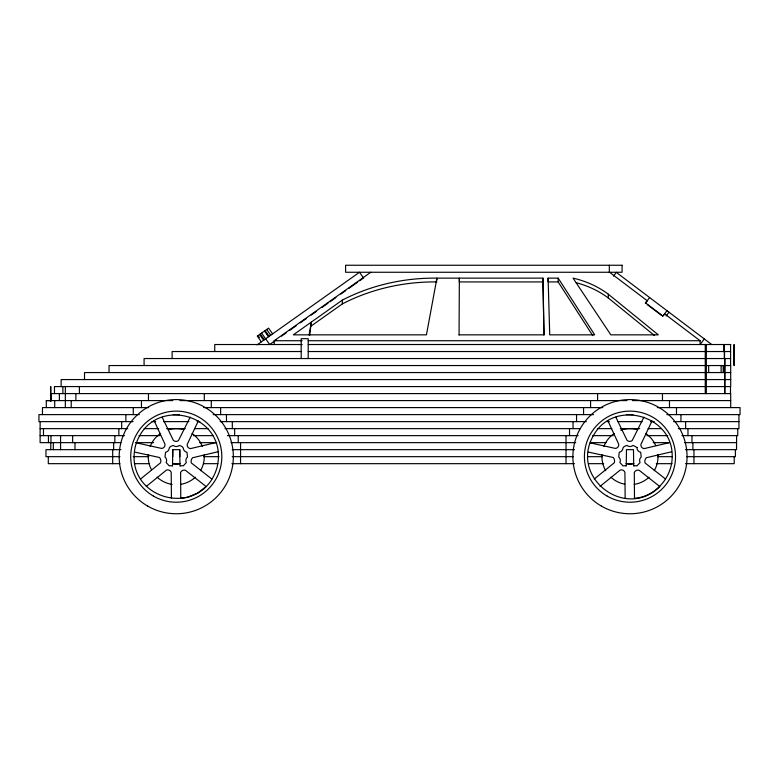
<?xml version="1.0" encoding="UTF-8"?>
<svg xmlns="http://www.w3.org/2000/svg" width="779" height="779" viewBox="0 0 779 779"><rect width="100%" height="100%" fill="white"/><g stroke="black" fill="none" stroke-linecap="round" stroke-linejoin="round"><path stroke-width="1.17" d="M172.753 456.669L172.753 449.658L179.764 449.658L179.988 466.134A4.499 4.499 0 0 1 183.231 465.92L186.376 462.502A4.499 4.499 0 0 1 187.515 457L186.96 452.239A4.499 4.499 0 0 1 183.269 447.993L182.101 446.552L179.277 445.384A4.499 4.499 0 0 1 173.23 445.384L170.416 446.552L169.247 447.993A4.499 4.499 0 0 1 165.557 452.239L165.002 457A4.499 4.499 0 0 1 166.141 462.502L169.286 465.92A4.499 4.499 0 0 1 172.519 466.134L172.753 449.658M179.764 456.669L179.764 449.658M734.071 365.546L734.071 344.522M459.065 335.028L459.347 278.132L459.347 281.93L542.982 281.93L543.946 335.028M672.189 456.669C672.189 477.371 655.421 496.866 634.495 498.278L634.31 472.502A3.983 3.983 0 0 1 639.131 470.273L659.823 486.515C625.664 520.791 569.157 477.43 593.423 435.558C613.472 398.712 673.241 414.73 672.189 456.669L657.495 456.669M309.117 334.843L311.327 322.087L309.721 335.165M198.343 420.864L187.223 444.39A3.613 3.613 0 0 0 190.465 448.607L215.744 442.647M652.062 420.864L640.932 444.39A3.613 3.613 0 0 0 644.184 448.607L669.463 442.647M190.193 417.145L178.449 440.573A3.837 3.837 0 0 1 173.298 440.262L162.159 417.213M643.912 417.145L632.168 440.573A3.837 3.837 0 0 1 627.017 440.262L615.877 417.213M613.511 276.107L616.335 272.387L711.714 344.522M645.392 303.148L649.618 297.559M662.754 316.284L666.99 310.694M666.191 315.953L669.015 312.223M704.323 338.933L700.097 344.522L700.097 340.725L664.789 314.015L662.754 315.914L645.392 302.778L646.745 301.512M140.609 478.958L160.61 462.745A5.648 5.648 0 0 0 159.529 457.507L134.65 452.083M146.325 486.398L166.453 470.088A3.622 3.622 0 0 1 171.205 472.502L171.429 498.239M594.328 478.958L614.329 462.745A5.648 5.648 0 0 0 613.248 457.507L588.369 452.083M600.044 486.398L620.172 470.088A3.622 3.622 0 0 1 624.924 472.502L625.148 498.239M257.07 344.883L359.508 272.261L363.559 277.976L359.606 280.781M274.198 344.522L274.198 340.725L370.775 272.261M276.613 339.625L269.7 344.522L261.569 333.1M281.55 336.119L286.497 332.614M289.457 330.51L296.371 325.612M300.324 322.808L306.254 318.601M311.191 315.106L316.138 311.6M322.068 307.393L327.988 303.197M329.965 301.794L335.895 297.588M340.832 294.082L345.779 290.586M348.739 288.483L357.629 282.173M436.931 280.031L436.931 278.132A175.324 147.338 0 0 0 342.332 300.11L293.332 334.843L426.434 334.843L436.931 278.132L542.982 278.132L544.005 334.843L459.045 334.843M311.327 325.885L342.332 303.907A175.324 147.338 0 0 1 436.931 281.93M180.202 463.495L176.258 464.547L172.753 463.671L179.764 463.671M633.921 463.495L629.977 464.547L626.034 463.495M217.828 451.801L192.579 457.75A5.434 5.434 0 0 0 191.313 462.93L211.83 479.046M671.547 451.801L646.297 457.75A5.434 5.434 0 0 0 645.031 462.93L665.548 479.046M548.104 278.132L558.173 278.132L594.689 334.843L549.731 334.843L548.104 278.132L548.104 281.93L558.173 281.93L592.731 335.603M274.198 340.725L302.184 340.725M308.27 340.725L700.097 340.725M302.184 344.522L214.751 344.522L214.751 351.533M308.27 344.522L730.702 344.522M301.327 351.533L172.12 351.533L172.12 358.544M308.202 351.533L730.575 351.533M730.575 358.544L144.086 358.544L144.086 365.546M730.702 372.557L84.512 372.557L84.512 379.568M730.702 379.568L61.142 379.568L61.142 386.579M54.452 386.579L730.702 386.579L730.702 365.546L109.041 365.546L109.041 372.557M46.321 407.602L46.292 400.591L50.878 400.591M46.292 400.591L172.763 400.591M179.978 400.591L626.988 400.591M632.421 400.591L730.702 400.591M148.682 407.602L42.456 407.602L42.456 414.613M203.65 407.602L602.868 407.602M657.34 407.602L740.05 407.602L740.05 414.613L666.834 414.613M139.344 414.613L38.95 414.613L38.95 421.624L133.151 421.624M173.142 414.613L179.384 414.613M213.144 414.613L593.549 414.613M626.326 414.613L633.035 414.613M152.071 421.624L155.722 421.624M163.454 421.624L188.898 421.624M197.058 421.624L199.813 421.624M220.155 421.624L586.363 421.624M606.899 421.624L609.363 421.624M617.825 421.624L642.11 421.624M650.523 421.624L654.243 421.624M673.523 421.624L738.94 421.624M40.119 428.635L127.756 428.635M144.193 428.635L158.673 428.635M166.667 428.635L185.207 428.635M194.623 428.635L208.12 428.635M225.004 428.635L580.404 428.635M597.327 428.635L611.827 428.635M620.259 428.635L639.627 428.635M648.079 428.635L661.42 428.635M678.295 428.635L738.94 428.635L738.94 414.613M40.119 435.636L124.533 435.636M139.042 435.636L159.88 435.636M193.474 435.636L212.94 435.636M227.341 435.636L578.135 435.636M592.673 435.636L613.258 435.636M646.872 435.636L667.759 435.636M681.917 435.636L737.771 435.636L737.762 428.635M120.92 442.647L40.119 442.647L40.119 421.624M135.419 442.647L153.629 442.647M199.521 442.647L216.65 442.647M230.964 442.647L575.739 442.647M590.248 442.647L606.101 442.647M653.23 442.647L669.083 442.647M684.566 442.647L736.603 442.647L736.593 435.636M120.92 449.658L45.961 449.658L45.961 456.669L119.927 456.669M232.191 449.658L574.522 449.658M685.442 449.658L736.544 449.658L736.544 442.647M133.19 456.669L148.867 456.669M203.504 456.669L219.045 456.669M232.191 456.669L573.315 456.669M587.882 456.669L602.459 456.669M686.659 456.669L735.376 456.669L735.376 449.658M119.927 463.671L48.298 463.671L48.298 456.669M134.397 463.671L148.867 463.671M203.504 463.671L217.847 463.671M231.85 463.671L574.522 463.671M589.099 463.671L603.676 463.671M626.472 463.671L633.483 463.671M656.278 463.671L672.082 463.671M685.442 463.671L734.207 463.671L734.207 456.669M590.375 442.92L615.352 448.422A3.642 3.642 0 0 0 618.721 444.264L607.932 420.835M136.656 442.92L161.633 448.422A3.642 3.642 0 0 0 165.002 444.264L154.213 420.835M609.567 272.261L647.417 300.879M647.32 304.608L661.79 315.553M608.311 294.199L658.294 334.843L610.833 334.843L573.032 278.132A87.287 73.353 0 0 1 608.311 294.199L608.311 297.997L654.526 335.574M272.611 333.86L268.56 328.144L257.304 336.129L261.354 341.845M266.661 329.498L270.712 335.213M265.113 330.588L269.164 336.314M266.652 333.792L268.005 335.7M264.48 331.036L268.531 336.762M260.274 334.025L264.324 339.741M259.573 334.512L263.633 340.228M257.995 335.632L259.349 337.541M734.081 344.883L734.071 365.195M730.702 407.602L730.702 393.59L50.966 393.59L50.966 400.591M730.575 344.522L730.575 365.546M730.498 386.579L730.498 393.59M724.86 358.544L724.86 393.59M724.694 358.544L724.694 393.59M724.528 351.533L724.528 358.544M724.363 351.533L724.363 358.544M724.363 365.546L724.363 372.557M724.197 344.522L724.197 351.533M724.042 344.522L724.042 351.533M723.185 365.546L723.185 372.557M721.13 365.546L721.13 372.557M708.666 365.546L708.666 372.557M706.329 344.522L706.329 393.59M705.258 344.522L705.258 393.59M693.953 449.658L693.953 463.671M692.911 442.647L692.911 449.658M691.986 435.636L691.986 442.647M687.964 428.635L687.964 435.636M685.627 421.624L685.627 428.635M680.953 414.613L680.953 421.624M676.484 407.602L676.484 414.613M669.473 400.591L669.473 407.602M662.471 393.59L662.471 400.591M609.314 265.249L609.314 272.261M597.581 393.59L597.581 400.591M590.57 400.591L590.57 407.602M583.559 407.602L583.559 414.613M576.548 414.613L576.548 421.624M573.042 421.624L573.042 428.635M569.527 428.635L569.527 435.636M566.021 435.636L566.021 463.671M558.173 278.132L558.173 281.93M542.982 278.132L542.982 281.93M342.332 300.11L342.332 303.907M308.202 358.544L308.202 338.68L301.191 338.68L301.191 358.544M240.565 442.647L240.565 463.671M238.228 435.636L238.228 442.647M234.654 428.635L234.654 435.636M232.317 421.624L232.317 428.635M226.475 414.613L226.475 421.624M220.632 407.602L220.632 414.613M211.284 400.591L211.284 407.602M204.283 393.59L204.283 400.591M148.458 393.59L148.458 400.591M141.457 400.591L141.457 407.602M133.277 407.602L133.277 414.613M125.877 414.613L125.877 421.624M121.68 421.624L121.68 428.635M118.866 428.635L118.866 435.636M114.854 435.636L114.854 442.647M113.656 442.647L113.656 449.658M112.692 449.658L112.692 463.671M79.39 386.579L79.39 393.59M75.884 393.59L75.884 400.591M74.988 442.647L74.988 449.658M72.651 435.636L72.651 442.647M71.21 400.591L71.21 407.602M65.339 386.579L65.339 407.602M62.895 386.579L62.895 393.59M60.567 435.636L60.567 449.658M59.389 393.59L59.389 400.591M54.715 400.591L54.715 407.602M54.472 386.579L54.472 393.59M53.313 442.647L53.313 449.658M50.976 435.636L50.976 442.647M50.791 442.647L50.791 449.658M48.454 435.636L48.454 442.647M43.478 428.635L43.478 435.636M576.275 282.728A87.287 73.353 0 0 1 608.311 297.997M657.934 454.576A28.034 28.034 0 0 1 654.253 470.682M649.053 477.215A28.034 28.034 0 0 1 634.155 484.392M624.758 484.207A28.034 28.034 0 0 1 610.902 477.215M605.692 470.682A28.034 28.034 0 0 1 602.021 454.576M603.871 446.425A28.034 28.034 0 0 1 614.183 433.494M620.727 430.203A28.034 28.034 0 0 1 637.232 429.589M645.762 433.494A28.034 28.034 0 0 1 655.675 445.452M204.215 454.576A28.034 28.034 0 0 1 200.534 470.682M195.334 477.215A28.034 28.034 0 0 1 180.436 484.392M172.081 484.392A28.034 28.034 0 0 1 157.183 477.215M151.477 469.776A28.034 28.034 0 0 1 148.302 454.576M150.162 446.425A28.034 28.034 0 0 1 160.474 433.494M169.004 429.589A28.034 28.034 0 0 1 183.513 429.589M192.043 433.494A28.034 28.034 0 0 1 202.355 446.425M50.703 386.579L50.703 401.331L50.703 386.579M636.988 447.458L636.979 447.993A4.499 4.499 0 0 0 640.679 452.239L641.234 457A4.499 4.499 0 0 0 640.095 462.502L636.94 465.92A4.499 4.499 0 0 0 633.707 466.134L633.483 449.658L626.472 449.658L626.238 466.134A4.499 4.499 0 0 0 623.005 465.92L619.86 462.502A4.499 4.499 0 0 0 618.721 457L619.276 452.239A4.499 4.499 0 0 0 622.966 447.993L624.135 446.552L626.949 445.384A4.499 4.499 0 0 0 632.996 445.384L636.988 447.458M135.488 445.744C122.605 499.602 201.255 520.674 217.029 467.595C229.912 413.727 151.262 392.655 135.488 445.744M206.104 486.515L197.642 493.058L187.291 497.392L180.777 498.278L180.601 472.502A3.983 3.983 0 0 1 185.412 470.273L206.104 486.515M622.07 265.249L345.584 265.249L345.584 272.261L622.07 272.261L622.07 265.249M601.427 506.107A57.081 57.081 0 0 0 687.059 456.669A57.081 57.081 0 0 0 601.427 407.232A57.081 57.081 0 0 0 601.427 506.107M147.718 506.107A57.081 57.081 0 0 0 233.34 456.669A57.081 57.081 0 0 0 147.718 407.232A57.081 57.081 0 0 0 147.718 506.107M607.192 496.116A45.562 45.562 0 0 0 675.529 456.669A45.562 45.562 0 0 0 607.192 417.213A45.562 45.562 0 0 0 607.192 496.116M153.482 496.116A45.562 45.562 0 0 0 221.82 456.669A45.562 45.562 0 0 0 153.482 417.213A45.562 45.562 0 0 0 153.482 496.116"/></g></svg>
